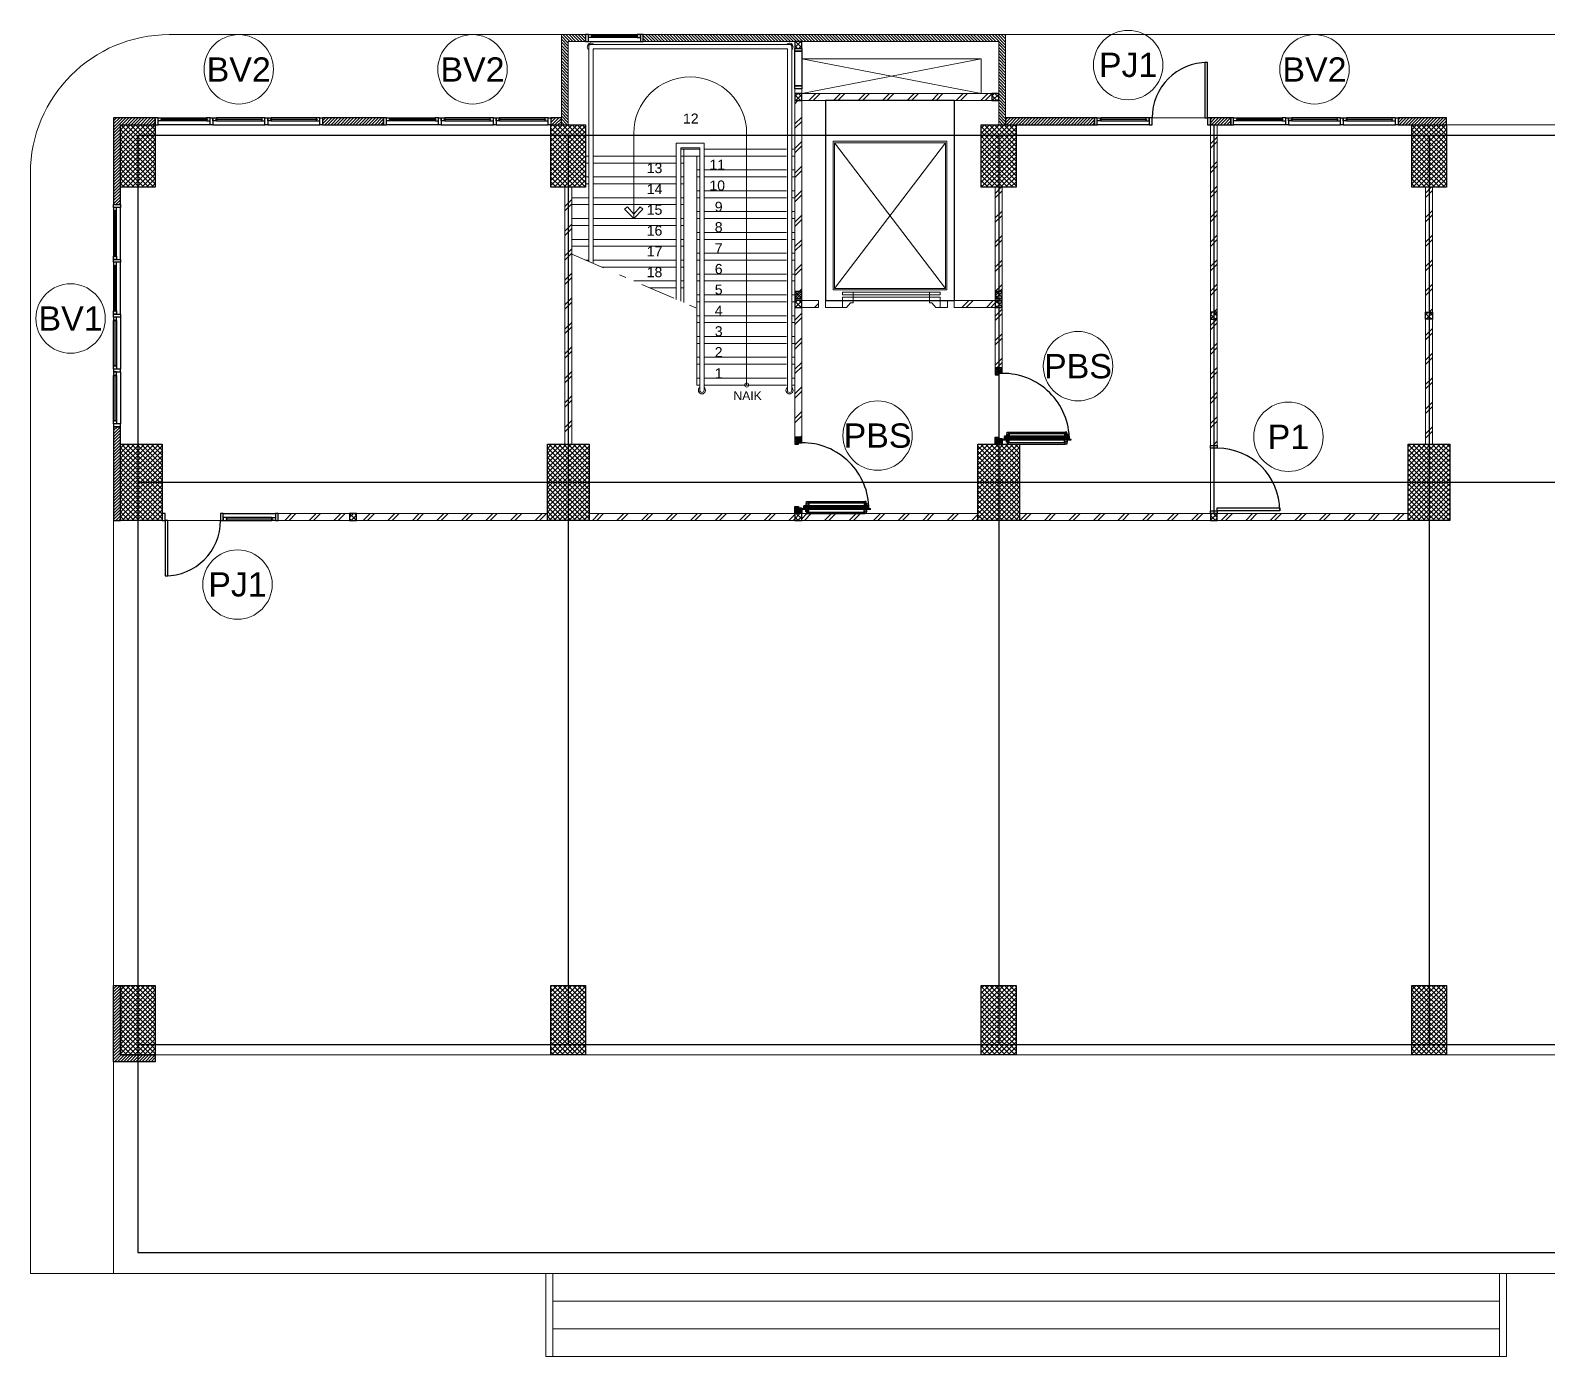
# Model space of a CAD drawing. Header units: millimetres. Extents: x -108 to 351, y -17 to 192.
# Drawn here: x -1.55 to 20.31, y 38.4 to 57.51 of the extents above; entities that cross this region are included whole.
import ezdxf
from ezdxf.enums import TextEntityAlignment as Align

# ---------------------------------------------------------------- set-up
doc = ezdxf.new("R2010")
doc.units = ezdxf.units.MM
doc.linetypes.add('DASHDOT', pattern=[1, 0.5, -0.25, 0, -0.25])
doc.layers.get('defpoints').update_dxf_attribs({"color": 1})
for name, color, linetype, lineweight in [('ars', 11, 'Continuous', 0), ('ars @ 1', 11, 'Continuous', 0), ('ARSIR', 31, 'Continuous', 5), ('KACA', 151, 'Continuous', 5), ('KOL', 1, 'Continuous', 30), ('KOLOM', 4, 'Continuous', 9), ('lan', 7, 'Continuous', 15), ('LIFT', 15, 'Continuous', 15), ('NOT', 7, 'Continuous', 20), ('Stair', 7, 'Continuous', 15), ('tem', 5, 'Continuous', 20)]:
    doc.layers.add(name, color=color, linetype=linetype, lineweight=lineweight)
doc.layers.add('as', color=1, linetype='Continuous', plot=False)
for name, color, linetype in [('HID', 1, 'Continuous'), ('Kusen', 30, 'Continuous'), ('STL', 6, 'Continuous')]:
    doc.layers.add(name, color=color, linetype=linetype)
doc.styles.add('RM25', font='arial.ttf')
doc.styles.add('S', font='simplex', dxfattribs={"width": 0.75})
doc.styles.get("Standard").update_dxf_attribs({"font": 'arial.ttf'})
pattern_1 = [(225, (1.1, 1e-06), (-0.014142, 0.014142), []), (135, (1.1, 1e-06), (0.014142, 0.014142), [])]
pattern_2 = [(315, (-2e-13, 1e-06), (0.014142, 0.014142), []), (45, (-2e-13, 1e-06), (-0.014142, 0.014142), [])]
pattern_3 = [(45, (0, -5), (-0.03535534, 0.03535534), []), (135, (0, -5), (-0.03535534, -0.03535534), [])]
pattern_4 = [(45, (1589.31912, -393.7302), (-0.176776695, 0.176776695), []), (45, (1589.38162, -393.7302), (-0.176776695, 0.176776695), [])]
pattern_5 = [(45, (1589.11095, -401.4632), (-0.176776695, 0.176776695), []), (45, (1589.17345, -401.4632), (-0.176776695, 0.176776695), [])]

# ---------------------------------------------------------------- blocks, each defined once
blk = doc.blocks.new('NAV')
blk.add_circle((0, -0.4), 0.4)
at = {"style": 'S', "width": 0.75, "flags": 4}
blk.add_attdef('AV', text='', height=0.3, dxfattribs=at).set_placement((0, -0.4), align=Align.MIDDLE)
blk = doc.blocks.new('K 10.10')
at = {"layer": 'ars'}
h = blk.add_hatch(dxfattribs=at)
h.set_pattern_fill('_USER', color=256, scale=0.05, angle=45, double=1, pattern_type=0)
h.set_pattern_definition([(45, (0, 0), (-0.035355339, 0.035355339), []), (135, (0, 0), (-0.035355339, -0.035355339), [])])
h.paths.add_polyline_path([(1560.538, 1380.407), (1560.638, 1380.407), (1560.638, 1380.507), (1560.538, 1380.507)])
at = {"layer": 'KOL'}
blk.add_lwpolyline([(1560.538, 1380.407), (1560.638, 1380.407), (1560.638, 1380.507), (1560.538, 1380.507)], close=True, dxfattribs=at)
blk = doc.blocks.new('P.80')
at = {"layer": 'Kusen'}
for points in [[(-69.809, -74.837), (-69.769, -74.837), (-69.769, -74.037), (-69.809, -74.037)], [(-70.609, -74.937), (-70.569, -74.937), (-70.569, -74.837), (-70.609, -74.837)], [(-69.769, -74.937), (-69.729, -74.937), (-69.729, -74.837), (-69.769, -74.837)]]:
    blk.add_lwpolyline(points, close=True, dxfattribs=at)
blk.add_arc((-69.769, -74.837), 0.8, 90, 180, dxfattribs=at)
blk = doc.blocks.new('D-P90')
at = {"layer": 'ars'}
h = blk.add_hatch(dxfattribs=at)
h.set_pattern_fill('ANSI37', color=256, scale=0.005, angle=-90, style=0)
h.set_pattern_definition([(45, (-1350.94906, -1248.591899), (0.01122532015, -0.01122532015), []), (315, (-1350.94906, -1248.591899), (-0.01122532015, -0.01122532015), [])])
h.paths.add_polyline_path([(0.009, -0.183, -0.414214), (0.01, -0.184), (0.01, -1.116, -0.414214), (0.009, -1.117), (-0.034, -1.117, 0.414214), (-0.037, -1.12), (-0.037, -1.142, -1), (-0.038, -1.142), (-0.038, -0.158, -1), (-0.037, -0.158), (-0.037, -0.181, 0.414214), (-0.034, -0.183)])
at = {"layer": 'as'}
for p, q in [((-0.04, -0.158), (-0.046, -0.158)), ((-0.042, -0.161), (-0.042, -0.155))]:
    blk.add_line(p, q, dxfattribs=at)
at = {"layer": 'HID'}
for p, q in [((-0.044, -0.125), (-0.092, -0.077)), ((-0.042, -0.123), (-0.091, -0.075)), ((-0.066, -0.147), (-0.023, -0.104)), ((-0.063, -0.147), (-0.023, -0.107)), ((0.966, -0.147), (0.923, -0.104)), ((0.963, -0.147), (0.923, -0.107)), ((0.942, -0.123), (0.991, -0.075)), ((0.944, -0.125), (0.992, -0.077))]:
    blk.add_line(p, q, dxfattribs=at)
for points in [[(-0.044, -0.125), (-0.044, -0.125), (-0.042, -0.123), (-0.042, -0.123)], [(0.944, -0.125), (0.944, -0.125), (0.942, -0.123), (0.942, -0.123)]]:
    blk.add_lwpolyline(points, dxfattribs=at)
at = {"layer": 'KOL'}
blk.add_line((0.97, -0.13), (0.97, -0.15), dxfattribs=at)
at = {"layer": 'Kusen', "ltscale": 2}
for p, q in [((-0.074, -0.211), (-0.04, -0.211)), ((-0.074, -0.221), (-0.074, -0.211)), ((-0.061, -0.251), (-0.061, -0.211)), ((-0.04, -0.251), (-0.04, -0.211)), ((0.046, -0.211), (0.012, -0.211)), ((0.012, -0.251), (0.012, -0.211)), ((0.033, -0.251), (0.033, -0.211)), ((0.046, -0.221), (0.046, -0.211)), ((-0.099, -0.221), (-0.099, -1.06)), ((-0.079, -0.241), (-0.079, -1.06)), ((-0.074, -0.251), (-0.074, -0.241)), ((-0.074, -0.251), (-0.04, -0.251)), ((0.046, -0.251), (0.012, -0.251)), ((0.046, -0.251), (0.046, -0.241)), ((0.053, -0.241), (0.053, -1.06)), ((0.073, -0.221), (0.073, -1.06)), ((-0.074, -1.05), (-0.04, -1.05)), ((-0.074, -1.05), (-0.074, -1.06)), ((-0.074, -1.08), (-0.074, -1.09)), ((-0.074, -1.09), (-0.04, -1.09)), ((-0.061, -1.05), (-0.061, -1.09)), ((-0.04, -1.05), (-0.04, -1.09)), ((0.046, -1.05), (0.012, -1.05)), ((0.012, -1.05), (0.012, -1.09)), ((0.046, -1.09), (0.012, -1.09)), ((0.033, -1.05), (0.033, -1.09)), ((0.046, -1.05), (0.046, -1.06)), ((0.046, -1.08), (0.046, -1.09))]:
    blk.add_line(p, q, dxfattribs=at)
at = {"layer": 'Kusen'}
for p, q in [((-0.042, -0.155), (-0.038, -0.156)), ((-0.042, -0.157), (-0.038, -0.158))]:
    blk.add_line(p, q, dxfattribs=at)
at = {"layer": 'Kusen', "ltscale": 2}
for points in [[(-0.099, -0.241), (-0.061, -0.241), (-0.061, -0.221), (-0.099, -0.221), (-0.099, -0.241)], [(0.073, -0.241), (0.033, -0.241), (0.033, -0.221), (0.073, -0.221), (0.073, -0.241)], [(-0.101, -1.06), (-0.061, -1.06), (-0.061, -1.08), (-0.101, -1.08), (-0.101, -1.06)], [(0.073, -1.06), (0.033, -1.06), (0.033, -1.08), (0.073, -1.08), (0.073, -1.06)]]:
    blk.add_lwpolyline(points, dxfattribs=at)
at = {"layer": 'Kusen'}
blk.add_circle((-0.042, -0.158), 0.001, dxfattribs=at)
for radius, start, end in [(0.0025, 75.7804, 11.3851), (0.961, 270, 0.4597)]:
    blk.add_arc((-0.042, -0.158), radius, start, end, dxfattribs=at)
at = {"layer": 'STL'}
for p, q in [((-0.038, -0.158), (-0.038, -1.142)), ((-0.037, -0.181), (-0.037, -0.158)), ((-0.034, -0.183), (0.009, -0.183)), ((0.01, -0.184), (0.01, -1.116)), ((-0.037, -1.12), (-0.037, -1.142)), ((-0.034, -1.117), (0.009, -1.117))]:
    blk.add_line(p, q, dxfattribs=at)
for points in [[(0, -0.1), (0, -0.103), (-0.019, -0.103, 0.414214), (-0.02, -0.105), (-0.02, -0.148, -0.414214), (-0.022, -0.15), (-0.068, -0.15, -0.414214), (-0.07, -0.148), (-0.07, -0.13), (-0.067, -0.13), (-0.067, -0.146, 0.414214), (-0.065, -0.147), (-0.024, -0.147, 0.414214), (-0.023, -0.146), (-0.023, -0.102, -0.414214), (-0.021, -0.1)], [(0.9, -0.1), (0.9, -0.103), (0.919, -0.103, -0.414214), (0.92, -0.105), (0.92, -0.148, 0.414214), (0.922, -0.15), (0.968, -0.15, 0.414214), (0.97, -0.148), (0.97, -0.13), (0.967, -0.13), (0.967, -0.146, -0.414214), (0.966, -0.147), (0.925, -0.147, -0.414214), (0.923, -0.146), (0.923, -0.102, 0.414214), (0.921, -0.1)]]:
    blk.add_lwpolyline(points, format="xyb", close=True, dxfattribs=at)
blk.add_lwpolyline([(0.009, -0.182), (-0.034, -0.182, -0.414214), (-0.035, -0.181), (-0.035, -0.158, 1), (-0.04, -0.158), (-0.04, -1.142, 1), (-0.035, -1.142), (-0.035, -1.12, -0.414214), (-0.034, -1.119), (0.009, -1.119, 0.414214), (0.012, -1.116), (0.012, -0.184)], format="xyb", dxfattribs=at)
for centre, radius, start, end in [((-0.038, -0.158), 0.00075, 0, 180), ((-0.034, -0.181), 0.0025, 180, 270), ((0.009, -0.184), 0.0025, 360, 90), ((0.009, -0.184), 0.001, 360, 90), ((-0.038, -1.142), 0.00075, 180, 0), ((-0.034, -1.12), 0.0025, 90, 180), ((0.009, -1.116), 0.001, 270, 0)]:
    blk.add_arc(centre, radius, start, end, dxfattribs=at)
blk = doc.blocks.new('PINTU DARURAT')
at = {"layer": 'ARSIR'}
h = blk.add_hatch(dxfattribs=at)
h.set_pattern_fill('_USER', color=256, scale=0.02, angle=315, style=0, double=1, pattern_type=0)
h.set_pattern_definition(pattern_2)
edge = h.paths.add_edge_path()
edge.add_line((0, 0), (0.1, 0))
edge.add_line((0.1, 0), (0.1, 0.05))
edge.add_line((0.1, 0.05), (0.077, 0.05))
edge.add_line((0.077, 0.05), (0.077, 0.096))
edge.add_arc((0.076, 0.096), 0.0015, 360, 450)
edge.add_line((0.075, 0.097), (0.035, 0.097))
edge.add_arc((0.035, 0.096), 0.0015, 90, 180)
edge.add_line((0.033, 0.096), (0.033, 0.08))
edge.add_line((0.033, 0.08), (0.03, 0.08))
edge.add_line((0.03, 0.08), (0.03, 0.1))
edge.add_line((0.03, 0.1), (0, 0.1))
edge.add_line((0, 0.1), (0, 0))
h = blk.add_hatch(dxfattribs=at)
h.set_pattern_fill('_USER', color=256, scale=0.02, angle=315, style=0, double=1, pattern_type=0)
h.set_pattern_definition(pattern_2)
edge = h.paths.add_edge_path()
edge.add_line((0, 0), (0.1, 0))
edge.add_line((0.1, 0), (0.1, 0.05))
edge.add_line((0.1, 0.05), (0.077, 0.05))
edge.add_line((0.077, 0.05), (0.077, 0.096))
edge.add_arc((0.076, 0.096), 0.0015, 360, 450)
edge.add_line((0.075, 0.097), (0.035, 0.097))
edge.add_arc((0.035, 0.096), 0.0015, 90, 180)
edge.add_line((0.033, 0.096), (0.033, 0.08))
edge.add_line((0.033, 0.08), (0.03, 0.08))
edge.add_line((0.03, 0.08), (0.03, 0.1))
edge.add_line((0.03, 0.1), (0, 0.1))
edge.add_line((0, 0.1), (0, 0))
h = blk.add_hatch(dxfattribs=at)
h.set_pattern_fill('_USER', color=256, scale=0.02, angle=315, style=0, double=1, pattern_type=0)
h.set_pattern_definition(pattern_1)
edge = h.paths.add_edge_path()
edge.add_line((1.1, 0), (1, 0))
edge.add_line((1, 0), (1, 0.05))
edge.add_line((1, 0.05), (1.023, 0.05))
edge.add_line((1.023, 0.05), (1.023, 0.096))
edge.add_arc((1.024, 0.096), 0.0015, -630, -540, ccw=False)
edge.add_line((1.024, 0.097), (1.065, 0.097))
edge.add_arc((1.065, 0.096), 0.0015, -360, -270, ccw=False)
edge.add_line((1.067, 0.096), (1.067, 0.08))
edge.add_line((1.067, 0.08), (1.07, 0.08))
edge.add_line((1.07, 0.08), (1.07, 0.1))
edge.add_line((1.07, 0.1), (1.1, 0.1))
edge.add_line((1.1, 0.1), (1.1, 0))
h = blk.add_hatch(dxfattribs=at)
h.set_pattern_fill('_USER', color=256, scale=0.02, angle=315, style=0, double=1, pattern_type=0)
h.set_pattern_definition(pattern_1)
edge = h.paths.add_edge_path()
edge.add_line((1.1, 0), (1, 0))
edge.add_line((1, 0), (1, 0.05))
edge.add_line((1, 0.05), (1.023, 0.05))
edge.add_line((1.023, 0.05), (1.023, 0.096))
edge.add_arc((1.024, 0.096), 0.0015, -630, -540, ccw=False)
edge.add_line((1.024, 0.097), (1.065, 0.097))
edge.add_arc((1.065, 0.096), 0.0015, -360, -270, ccw=False)
edge.add_line((1.067, 0.096), (1.067, 0.08))
edge.add_line((1.067, 0.08), (1.07, 0.08))
edge.add_line((1.07, 0.08), (1.07, 0.1))
edge.add_line((1.07, 0.1), (1.1, 0.1))
edge.add_line((1.1, 0.1), (1.1, 0))
at = {"layer": 'KOL'}
blk.add_line((1.1, 0.1), (1.1, 0), dxfattribs=at)
blk.add_line((1.1, 0.1), (1.1, 0), dxfattribs=at)
blk.add_line((1.1, 0.1), (1.1, 0), dxfattribs=at)
blk.add_line((1.1, 0.1), (1.1, 0), dxfattribs=at)
for points in [[(0, 0), (0.1, 0), (0.1, 0.05), (0.077, 0.05), (0.077, 0.096, 0.414214), (0.075, 0.097), (0.035, 0.097, 0.414214), (0.033, 0.096), (0.033, 0.08), (0.03, 0.08), (0.03, 0.1), (0, 0.1)], [(0, 0), (0.1, 0), (0.1, 0.05), (0.077, 0.05), (0.077, 0.096, 0.414214), (0.075, 0.097), (0.035, 0.097, 0.414214), (0.033, 0.096), (0.033, 0.08), (0.03, 0.08), (0.03, 0.1), (0, 0.1)], [(1.1, 0), (1, 0), (1, 0.05), (1.023, 0.05), (1.023, 0.096, -0.414214), (1.024, 0.097), (1.065, 0.097, -0.414214), (1.067, 0.096), (1.067, 0.08), (1.07, 0.08), (1.07, 0.1), (1.1, 0.1)], [(1.1, 0), (1, 0), (1, 0.05), (1.023, 0.05), (1.023, 0.096, -0.414214), (1.024, 0.097), (1.065, 0.097, -0.414214), (1.067, 0.096), (1.067, 0.08), (1.07, 0.08), (1.07, 0.1), (1.1, 0.1)]]:
    blk.add_lwpolyline(points, format="xyb", close=True, dxfattribs=at)
at = {"layer": 'Kusen', "xscale": -1, "rotation": 180}
blk.add_blockref('D-P90', (0.1, -0.05), dxfattribs=at)
blk = doc.blocks.new('k1')
at = {"layer": 'ars'}
h = blk.add_hatch(dxfattribs=at)
h.set_pattern_fill('_USER', color=256, scale=0.05, angle=45, double=1, pattern_type=0)
h.set_pattern_definition(pattern_3)
h.paths.add_polyline_path([(-0.3, -0.55), (0.3, -0.55), (0.3, 0.55), (-0.3, 0.55)])
at = {"layer": 'KOL'}
blk.add_lwpolyline([(-0.3, -0.55), (0.3, -0.55), (0.3, 0.55), (-0.3, 0.55)], close=True, dxfattribs=at)
blk = doc.blocks.new('k3')
at = {"layer": 'ars'}
h = blk.add_hatch(dxfattribs=at)
h.set_pattern_fill('_USER', color=256, scale=0.05, angle=45, double=1, pattern_type=0)
h.set_pattern_definition([(45, (0, -5.05), (-0.03535534, 0.03535534), []), (135, (0, -5.05), (-0.03535534, -0.03535534), [])])
h.paths.add_polyline_path([(-0.25, -0.45), (0.25, -0.45), (0.25, 0.45), (-0.25, 0.45)])
at = {"layer": 'KOL'}
blk.add_lwpolyline([(-0.25, -0.45), (0.25, -0.45), (0.25, 0.45), (-0.25, 0.45)], close=True, dxfattribs=at)
blk = doc.blocks.new('k2')
at = {"layer": 'ars'}
h = blk.add_hatch(dxfattribs=at)
h.set_pattern_fill('_USER', color=256, scale=0.05, angle=45, double=1, pattern_type=0)
h.set_pattern_definition(pattern_3)
h.paths.add_polyline_path([(-0.25, -0.5), (0.25, -0.5), (0.25, 0.5), (-0.25, 0.5)])
at = {"layer": 'KOL'}
blk.add_lwpolyline([(-0.25, -0.5), (0.25, -0.5), (0.25, 0.5), (-0.25, 0.5)], close=True, dxfattribs=at)
blk = doc.blocks.new('T. J2')
at = {"layer": 'KACA', "color": 141}
blk.add_lwpolyline([(-0.379, 0.077), (0.291, 0.077), (0.291, 0.082), (-0.379, 0.082)], close=True, dxfattribs=at)
at = {"layer": 'Kusen'}
for p, q in [((-0.419, 0), (0.331, 0)), ((-0.369, 0.1), (0.281, 0.1)), ((0.281, 0.06), (-0.369, 0.06))]:
    blk.add_line(p, q, dxfattribs=at)
for points in [[(-0.459, 0), (-0.419, 0), (-0.419, 0.1), (-0.459, 0.1)], [(0.331, 0), (0.371, 0), (0.371, 0.1), (0.331, 0.1)]]:
    blk.add_lwpolyline(points, close=True, dxfattribs=at)
for points in [[(-0.369, 0.077), (-0.369, 0.06), (-0.419, 0.06), (-0.419, 0.1), (-0.369, 0.1), (-0.369, 0.082), (-0.379, 0.082), (-0.379, 0.077), (-0.369, 0.077)], [(0.281, 0.077), (0.281, 0.06), (0.331, 0.06), (0.331, 0.1), (0.281, 0.1), (0.281, 0.082), (0.291, 0.082), (0.291, 0.077), (0.281, 0.077)]]:
    blk.add_lwpolyline(points, dxfattribs=at)
blk = doc.blocks.new('P.SHAFT')
for points in [[(-0.05, 0.54), (-0.05, 0.58), (0.05, 0.58), (0.05, 0.54)], [(-0.05, 0.04), (-0.05, 0.54), (0.05, 0.54), (0.05, 0.04)], [(-0.05, 0), (-0.05, 0.04), (0.05, 0.04), (0.05, 0)]]:
    blk.add_lwpolyline(points, close=True)
blk = doc.blocks.new('LIFT BARANG MITSHUBISI')
at = {"layer": 'ARSIR'}
for p, q in [((-0.845, 1.05), (0.755, -1.05)), ((0.755, 1.05), (-0.845, -1.05))]:
    blk.add_line(p, q, dxfattribs=at)
at = {"layer": 'defpoints', "color": 3}
blk.add_lwpolyline([(0.883, -1.223), (0.883, 1.657), (-0.972, 1.657), (-0.972, -1.223)], close=True, dxfattribs=at)
at = {"layer": 'LIFT'}
for points in [[(-0.865, -1.07), (0.775, -1.07), (0.775, 1.07), (-0.865, 1.07)], [(-0.845, -1.05), (0.755, -1.05), (0.755, 1.05), (-0.845, 1.05)], [(-0.73, -1.141), (0.676, -1.141), (0.676, -1.105), (-0.73, -1.105)], [(-0.73, -1.141), (-0.577, -1.141), (-0.577, -1.105), (-0.73, -1.105)], [(-0.577, -1.223), (-0.73, -1.223), (-0.73, -1.176), (-0.577, -1.176)], [(-0.73, -1.223), (0.676, -1.223), (0.676, -1.176), (-0.73, -1.176)], [(-0.577, -1.176), (0.523, -1.176), (0.523, -1.141), (-0.577, -1.141)], [(0.523, -1.141), (0.676, -1.141), (0.676, -1.105), (0.523, -1.105)], [(0.523, -1.223), (0.676, -1.223), (0.676, -1.176), (0.523, -1.176)]]:
    blk.add_lwpolyline(points, close=True, dxfattribs=at)
for points in [[(-0.73, -1.223), (-0.73, -1.323), (-0.669, -1.323), (-0.612, -1.258), (-0.577, -1.258), (-0.577, -1.223), (-0.73, -1.223)], [(0.676, -1.223), (0.676, -1.323), (0.616, -1.323), (0.559, -1.258), (0.523, -1.258), (0.523, -1.223), (0.676, -1.223)]]:
    blk.add_lwpolyline(points, dxfattribs=at)
at = {"layer": 'tem'}
for points in [[(-0.972, -1.223), (-0.972, -1.323), (-0.73, -1.323), (-0.73, -1.223)], [(0.676, -1.223), (0.676, -1.323), (0.783, -1.323), (0.783, -1.223)]]:
    blk.add_lwpolyline(points, close=True, dxfattribs=at)
blk = doc.blocks.new('BV 241')
at = {"layer": 'Kusen'}
for p, q in [((-0.415, 0), (-1.165, 0)), ((-1.115, 0.1), (-0.465, 0.1)), ((-0.465, 0.06), (-1.115, 0.06)), ((-0.375, 0), (0.375, 0)), ((0.325, 0.1), (-0.325, 0.1)), ((-0.325, 0.06), (0.325, 0.06)), ((1.115, 0.1), (0.465, 0.1)), ((0.465, 0.06), (1.115, 0.06)), ((0.415, 0), (1.165, 0))]:
    blk.add_line(p, q, dxfattribs=at)
for points in [[(-1.205, 0), (-1.165, 0), (-1.165, 0.1), (-1.205, 0.1)], [(-0.375, 0), (-0.415, 0), (-0.415, 0.1), (-0.375, 0.1)], [(0.415, 0), (0.375, 0), (0.375, 0.1), (0.415, 0.1)], [(1.205, 0), (1.165, 0), (1.165, 0.1), (1.205, 0.1)]]:
    blk.add_lwpolyline(points, close=True, dxfattribs=at)
for points in [[(-1.115, 0.0775), (-1.115, 0.06), (-1.165, 0.06), (-1.165, 0.1), (-1.115, 0.1), (-1.115, 0.0825), (-1.125, 0.0825), (-1.125, 0.0775), (-1.115, 0.0775)], [(-0.465, 0.0775), (-0.465, 0.06), (-0.415, 0.06), (-0.415, 0.1), (-0.465, 0.1), (-0.465, 0.0825), (-0.455, 0.0825), (-0.455, 0.0775), (-0.465, 0.0775)], [(-0.325, 0.0775), (-0.325, 0.06), (-0.375, 0.06), (-0.375, 0.1), (-0.325, 0.1), (-0.325, 0.0825), (-0.335, 0.0825), (-0.335, 0.0775), (-0.325, 0.0775)], [(0.325, 0.0775), (0.325, 0.06), (0.375, 0.06), (0.375, 0.1), (0.325, 0.1), (0.325, 0.0825), (0.335, 0.0825), (0.335, 0.0775), (0.325, 0.0775)], [(0.465, 0.0775), (0.465, 0.06), (0.415, 0.06), (0.415, 0.1), (0.465, 0.1), (0.465, 0.0825), (0.455, 0.0825), (0.455, 0.0775), (0.465, 0.0775)], [(1.115, 0.0775), (1.115, 0.06), (1.165, 0.06), (1.165, 0.1), (1.115, 0.1), (1.115, 0.0825), (1.125, 0.0825), (1.125, 0.0775), (1.115, 0.0775)]]:
    blk.add_lwpolyline(points, dxfattribs=at)
at = {"layer": 'Kusen', "color": 141}
for points in [[(-1.125, 0.0775), (-0.455, 0.0775), (-0.455, 0.0825), (-1.125, 0.0825)], [(0.335, 0.0775), (-0.335, 0.0775), (-0.335, 0.0825), (0.335, 0.0825)], [(1.125, 0.0775), (0.455, 0.0775), (0.455, 0.0825), (1.125, 0.0825)]]:
    blk.add_lwpolyline(points, close=True, dxfattribs=at)
blk = doc.blocks.new('BV 320')
at = {"layer": 'KACA'}
for points in [[(0.0275, 3.12), (0.0275, 2.45), (0.0325, 2.45), (0.0325, 3.12)], [(0.0275, 2.33), (0.0275, 1.66), (0.0325, 1.66), (0.0325, 2.33)], [(0.0275, 0.87), (0.0275, 1.54), (0.0325, 1.54), (0.0325, 0.87)], [(0.0275, 0.08), (0.0275, 0.75), (0.0325, 0.75), (0.0325, 0.08)]]:
    blk.add_lwpolyline(points, close=True, dxfattribs=at)
at = {"layer": 'Kusen'}
for p, q in [((-0.05, 2.41), (-0.05, 3.16)), ((0.01, 2.46), (0.01, 3.11)), ((0.05, 3.11), (0.05, 2.46)), ((-0.05, 1.62), (-0.05, 2.37)), ((0.01, 1.67), (0.01, 2.32)), ((0.05, 2.32), (0.05, 1.67)), ((-0.05, 1.58), (-0.05, 0.83)), ((0.01, 1.53), (0.01, 0.88)), ((0.05, 0.88), (0.05, 1.53)), ((-0.05, 0.79), (-0.05, 0.04)), ((0.01, 0.74), (0.01, 0.09)), ((0.05, 0.09), (0.05, 0.74))]:
    blk.add_line(p, q, dxfattribs=at)
for points in [[(-0.05, 3.2), (-0.05, 3.16), (0.05, 3.16), (0.05, 3.2)], [(-0.05, 2.41), (-0.05, 2.37), (0.05, 2.37), (0.05, 2.41)], [(-0.05, 1.58), (-0.05, 1.62), (0.05, 1.62), (0.05, 1.58)], [(-0.05, 0.79), (-0.05, 0.83), (0.05, 0.83), (0.05, 0.79)], [(-0.05, 0), (-0.05, 0.04), (0.05, 0.04), (0.05, 0)]]:
    blk.add_lwpolyline(points, close=True, dxfattribs=at)
for points in [[(0.0275, 3.11), (0.01, 3.11), (0.01, 3.16), (0.05, 3.16), (0.05, 3.11), (0.0325, 3.11), (0.0325, 3.12), (0.0275, 3.12), (0.0275, 3.11)], [(0.0275, 2.46), (0.01, 2.46), (0.01, 2.41), (0.05, 2.41), (0.05, 2.46), (0.0325, 2.46), (0.0325, 2.45), (0.0275, 2.45), (0.0275, 2.46)], [(0.0275, 2.32), (0.01, 2.32), (0.01, 2.37), (0.05, 2.37), (0.05, 2.32), (0.0325, 2.32), (0.0325, 2.33), (0.0275, 2.33), (0.0275, 2.32)], [(0.0275, 1.67), (0.01, 1.67), (0.01, 1.62), (0.05, 1.62), (0.05, 1.67), (0.0325, 1.67), (0.0325, 1.66), (0.0275, 1.66), (0.0275, 1.67)], [(0.0275, 1.53), (0.01, 1.53), (0.01, 1.58), (0.05, 1.58), (0.05, 1.53), (0.0325, 1.53), (0.0325, 1.54), (0.0275, 1.54), (0.0275, 1.53)], [(0.0275, 0.88), (0.01, 0.88), (0.01, 0.83), (0.05, 0.83), (0.05, 0.88), (0.0325, 0.88), (0.0325, 0.87), (0.0275, 0.87), (0.0275, 0.88)], [(0.0275, 0.74), (0.01, 0.74), (0.01, 0.79), (0.05, 0.79), (0.05, 0.74), (0.0325, 0.74), (0.0325, 0.75), (0.0275, 0.75), (0.0275, 0.74)], [(0.0275, 0.09), (0.01, 0.09), (0.01, 0.04), (0.05, 0.04), (0.05, 0.09), (0.0325, 0.09), (0.0325, 0.08), (0.0275, 0.08), (0.0275, 0.09)]]:
    blk.add_lwpolyline(points, dxfattribs=at)
blk = doc.blocks.new('lt dasar')
at = {"layer": 'ars'}
h = blk.add_hatch(dxfattribs=at)
h.set_pattern_fill('ANSI31', color=256, scale=0.25, style=0)
h.set_pattern_definition([(135, (6.45, 56.15), (0.0220971, 0.0220971), [])])
edge = h.paths.add_edge_path()
edge.add_line((6.1, 56.15), (6.1, 57.45))
edge.add_line((6.1, 57.45), (6.45, 57.45))
edge.add_line((6.45, 57.45), (6.45, 57.35))
edge.add_line((6.45, 57.35), (6.2, 57.35))
edge.add_line((6.2, 57.35), (6.2, 56.15))
edge.add_line((6.2, 56.15), (6.1, 56.15))
h = blk.add_hatch(dxfattribs=at)
h.set_pattern_fill('ANSI31', color=256, scale=0.25, style=0)
h.set_pattern_definition([(135, (12.499998, 56.15), (0.02209709, 0.02209709), [])])
h.paths.add_polyline_path([(7.28, 57.45), (7.28, 57.35), (12.4, 57.35), (12.4, 56.15), (12.5, 56.15), (12.5, 57.45)])
h = blk.add_hatch(dxfattribs=at)
h.set_pattern_fill('ANSI31', color=256, scale=0.25, angle=180, style=0)
h.set_pattern_definition([(225, (-0.35, 48.65), (0.02209709, -0.02209709), [])])
h.paths.add_polyline_path([(-0.25, 43.75), (-0.35, 43.75), (-0.35, 42.65), (0.25, 42.65), (0.25, 42.75), (-0.25, 42.75)])
h.paths.add_polyline_path([(-0.25, 51.8), (-0.35, 51.8), (-0.35, 50.45), (-0.25, 50.45)])
h.paths.add_polyline_path([(-0.35, 55), (-0.25, 55), (-0.25, 56.15), (0.25, 56.15), (0.25, 56.25), (-0.35, 56.25)])
h = blk.add_hatch(dxfattribs=at)
h.set_pattern_fill('ANSI31', color=256, scale=0.01, style=0)
h.set_pattern_definition([(45, (-12.26, 56.15), (-0.02245064, 0.02245064), [])])
h.paths.add_polyline_path([(2.66, 56.15), (3.54, 56.15), (3.54, 56.25), (2.66, 56.25)])
h = blk.add_hatch(dxfattribs=at)
h.set_pattern_fill('ANSI31', color=256, scale=0.01, style=0)
h.set_pattern_definition([(45, (-9.35, 56.15), (-0.02245064, 0.02245064), [])])
h.paths.add_polyline_path([(5.95, 56.15), (6.1, 56.15), (6.1, 56.25), (5.95, 56.25)])
h = blk.add_hatch(dxfattribs=at)
h.set_pattern_fill('ANSI31', color=256, scale=0.25, angle=180, style=0)
h.set_pattern_definition([(225, (-475.218732, 383.224584), (0.0220970869, -0.0220970869), [])])
h.paths.add_polyline_path([(13.78, 56.15), (13.78, 56.25), (12.5, 56.25), (12.5, 56.15)])
h = blk.add_hatch(dxfattribs=at)
h.set_pattern_fill('ANSI31', color=256, scale=0.25, angle=180, style=0)
h.set_pattern_definition([(225, (-472.26873, 383.224584), (0.0220970869, -0.0220970869), [])])
h.paths.add_polyline_path([(15.745, 56.15), (15.745, 56.25), (15.45, 56.25), (15.45, 56.15)])
h = blk.add_hatch(dxfattribs=at)
h.set_pattern_fill('ANSI31', color=256, scale=0.25, angle=180, style=0)
h.set_pattern_definition([(225, (-469.16373, 383.224584), (0.0220970869, -0.0220970869), [])])
h.paths.add_polyline_path([(18.85, 56.15), (18.85, 56.25), (18.155, 56.25), (18.155, 56.15)])
h = blk.add_hatch(dxfattribs=at)
h.set_pattern_fill('TEMBOK', color=256, scale=0.25)
h.set_pattern_definition([(45, (15.5, 0.77), (-0.1767767, 0.1767767), []), (45, (15.5625, 0.77), (-0.1767767, 0.1767767), [])])
h.paths.add_polyline_path([(15.55, 53.45), (15.45, 53.45), (15.45, 56.15), (15.55, 56.15)])
h = blk.add_hatch(dxfattribs=at)
h.set_pattern_fill('TEMBOK', color=256, scale=0.25)
h.set_pattern_definition([(45, (18.6, 0.77), (-0.1767767, 0.1767767), []), (45, (18.6625, 0.77), (-0.1767767, 0.1767767), [])])
h.paths.add_polyline_path([(18.55, 53.45), (18.65, 53.45), (18.65, 55.25), (18.55, 55.25)])
h = blk.add_hatch(dxfattribs=at)
h.set_pattern_fill('TEMBOK', color=256, scale=0.25)
h.set_pattern_definition([(45, (15.5, 1.69), (-0.1767767, 0.1767767), []), (45, (15.5625, 1.69), (-0.1767767, 0.1767767), [])])
h.paths.add_polyline_path([(15.55, 51.53), (15.45, 51.53), (15.45, 53.35), (15.55, 53.35)])
h = blk.add_hatch(dxfattribs=at)
h.set_pattern_fill('TEMBOK', color=256, scale=0.25)
h.set_pattern_definition([(45, (18.6, -0.93), (-0.1767767, 0.1767767), []), (45, (18.6625, -0.93), (-0.1767767, 0.1767767), [])])
h.paths.add_polyline_path([(18.55, 51.55), (18.65, 51.55), (18.65, 53.35), (18.55, 53.35)])
h = blk.add_hatch(dxfattribs=at)
h.set_pattern_fill('TEMBOK', color=256, scale=0.25)
h.set_pattern_definition([(45, (-6.2, 0.77), (-0.1767767, 0.1767767), []), (45, (-6.1375, 0.77), (-0.1767767, 0.1767767), [])])
h.paths.add_polyline_path([(2.02, 50.45), (3.05, 50.45), (3.05, 50.55), (2.02, 50.55)])
h = blk.add_hatch(dxfattribs=at)
h.set_pattern_fill('TEMBOK', color=256, scale=0.25)
h.set_pattern_definition([(45, (-3.3, 0.77), (-0.1767767, 0.1767767), []), (45, (-3.2375, 0.77), (-0.1767767, 0.1767767), [])])
h.paths.add_polyline_path([(3.15, 50.45), (5.9, 50.45), (5.9, 50.55), (3.15, 50.55)])
h = blk.add_hatch(dxfattribs=at)
h.set_pattern_fill('TEMBOK', color=256, scale=0.25)
h.set_pattern_definition([(45, (0, 0.77), (-0.1767767, 0.1767767), []), (45, (0.0625, 0.77), (-0.1767767, 0.1767767), [])])
h.paths.add_polyline_path([(9.462, 50.45), (9.462, 50.55), (6.5, 50.55), (6.5, 50.45)])
h = blk.add_hatch(dxfattribs=at)
h.set_pattern_fill('TEMBOK', color=256, scale=0.25)
h.set_pattern_definition([(45, (2.63783, 0.77), (-0.1767767, 0.1767767), []), (45, (2.70033, 0.77), (-0.1767767, 0.1767767), [])])
h.paths.add_polyline_path([(12.1, 50.45), (12.1, 50.55), (9.562, 50.55), (9.562, 50.45)])
h = blk.add_hatch(dxfattribs=at)
h.set_pattern_fill('TEMBOK', color=256, scale=0.25)
h.set_pattern_definition([(45, (15.7, 0.76564), (-0.1767767, 0.1767767), []), (45, (15.7625, 0.76564), (-0.1767767, 0.1767767), [])])
h.paths.add_polyline_path([(15.45, 50.45), (12.7, 50.45), (12.7, 50.55), (15.45, 50.55)])
h = blk.add_hatch(dxfattribs=at)
h.set_pattern_fill('TEMBOK', color=256, scale=0.25)
h.set_pattern_definition([(45, (18.6, 0.76564), (-0.1767767, 0.1767767), []), (45, (18.6625, 0.76564), (-0.1767767, 0.1767767), [])])
h.paths.add_polyline_path([(18.3, 50.45), (15.55, 50.45), (15.55, 50.55), (18.3, 50.55)])
at = {"layer": 'ars @ 1'}
h = blk.add_hatch(dxfattribs=at)
h.set_pattern_fill('TEMBOK', color=256, scale=0.25)
h.set_pattern_definition([(45, (1589.31912, -393.7302), (-0.176776695, 0.176776695), []), (45, (1589.38162, -393.7302), (-0.176776695, 0.176776695), [])])
h.paths.add_polyline_path([(9.562, 51.65), (9.462, 51.65), (9.462, 56.5), (9.562, 56.5)])
h = blk.add_hatch(dxfattribs=at)
h.set_pattern_fill('TEMBOK', color=256, scale=0.25)
h.set_pattern_definition([(45, (-122.65885, -2.64058), (-0.1767767, 0.1767767), []), (45, (-122.59635, -2.64058), (-0.1767767, 0.1767767), [])])
h.paths.add_polyline_path([(12.3, 56.6), (12.3, 56.5), (9.562, 56.5), (9.562, 56.6)])
h = blk.add_hatch(dxfattribs=at)
h.set_pattern_fill('TEMBOK', color=256, scale=0.25)
h.set_pattern_definition(pattern_4)
h.paths.add_polyline_path([(6.15, 51.55), (6.25, 51.55), (6.25, 55.25), (6.15, 55.25)])
h = blk.add_hatch(dxfattribs=at)
h.set_pattern_fill('TEMBOK', color=256, scale=0.25)
h.set_pattern_definition(pattern_4)
h.paths.add_polyline_path([(12.45, 52.65), (12.35, 52.65), (12.35, 55.25), (12.45, 55.25)])
h = blk.add_hatch(dxfattribs=at)
h.set_pattern_fill('TEMBOK', color=256, scale=0.25)
h.set_pattern_definition(pattern_5)
h.paths.add_polyline_path([(9.562, 53.52), (9.562, 53.62), (9.806, 53.62), (9.806, 53.52)])
h = blk.add_hatch(dxfattribs=at)
h.set_pattern_fill('TEMBOK', color=256, scale=0.25)
h.set_pattern_definition(pattern_5)
h.paths.add_polyline_path([(11.761, 53.52), (11.761, 53.62), (12.35, 53.62), (12.35, 53.52)])
at = {"layer": 'ars'}
for p, q in [((6.494, 57.306), (6.494, 54.181)), ((9.418, 57.306), (6.494, 57.306)), ((9.387, 57.306), (6.525, 57.306)), ((9.418, 57.306), (9.418, 52.325)), ((6.556, 57.244), (6.556, 54.154)), ((9.356, 57.244), (6.556, 57.244)), ((9.356, 57.244), (6.556, 57.244)), ((9.356, 57.244), (9.356, 52.325)), ((8.156, 55.884), (7.756, 55.884)), ((7.756, 55.884), (7.756, 53.635)), ((8.093, 55.821), (7.819, 55.821)), ((7.819, 55.821), (7.819, 53.608)), ((8.093, 55.8), (7.83, 55.8)), ((7.863, 55.7), (7.863, 55.8)), ((8.093, 55.821), (8.093, 52.325)), ((8.156, 55.884), (8.156, 52.325)), ((9.344, 55.8), (8.156, 55.8)), ((9.462, 55.8), (9.418, 55.8)), ((6.494, 55.6), (6.45, 55.6)), ((7.756, 55.6), (6.556, 55.6)), ((7.863, 55.6), (7.819, 55.6)), ((8.093, 55.5), (8.05, 55.5)), ((9.344, 55.5), (8.156, 55.5)), ((9.462, 55.5), (9.418, 55.5)), ((6.494, 55.3), (6.45, 55.3)), ((7.756, 55.3), (6.556, 55.3)), ((7.863, 55.3), (7.819, 55.3)), ((8.093, 55.2), (8.05, 55.2)), ((9.344, 55.2), (8.156, 55.2)), ((9.462, 55.2), (9.418, 55.2)), ((6.494, 55), (6.25, 55)), ((7.756, 55), (6.556, 55)), ((7.863, 55), (7.819, 55)), ((8.093, 54.9), (8.05, 54.9)), ((9.344, 54.9), (8.156, 54.9)), ((9.462, 54.9), (9.418, 54.9)), ((6.494, 54.7), (6.25, 54.7)), ((7.756, 54.7), (6.556, 54.7)), ((7.863, 54.7), (7.819, 54.7)), ((8.093, 54.6), (8.05, 54.6)), ((9.344, 54.6), (8.156, 54.6)), ((9.462, 54.6), (9.418, 54.6)), ((6.494, 54.4), (6.25, 54.4)), ((7.756, 54.4), (6.556, 54.4)), ((7.863, 54.4), (7.819, 54.4)), ((8.093, 54.3), (8.05, 54.3)), ((9.344, 54.3), (8.156, 54.3)), ((9.462, 54.3), (9.418, 54.3)), ((7.756, 54.1), (6.681, 54.1)), ((7.863, 54.1), (7.819, 54.1)), ((8.093, 54), (8.05, 54)), ((9.344, 54), (8.156, 54)), ((9.462, 54), (9.418, 54)), ((7.756, 53.8), (7.374, 53.8)), ((7.863, 53.8), (7.819, 53.8)), ((8.093, 53.7), (8.05, 53.7)), ((9.344, 53.7), (8.156, 53.7)), ((9.462, 53.7), (9.418, 53.7)), ((8.093, 53.4), (8.05, 53.4)), ((9.344, 53.4), (8.156, 53.4)), ((9.462, 53.4), (9.418, 53.4)), ((8.093, 53.1), (8.05, 53.1)), ((9.344, 53.1), (8.156, 53.1)), ((9.462, 53.1), (9.418, 53.1)), ((8.093, 52.8), (8.05, 52.8)), ((9.344, 52.8), (8.156, 52.8)), ((9.462, 52.8), (9.418, 52.8)), ((8.093, 52.5), (8.05, 52.5)), ((9.344, 52.5), (8.156, 52.5)), ((9.462, 52.5), (9.418, 52.5))]:
    blk.add_line(p, q, dxfattribs=at)
for centre, radius, start, end in [((6.525, 57.275), 0.0512, 37.5719, 232.4281), ((6.525, 57.275), 0.0512, 37.5719, 232.4281), ((6.525, 57.275), 0.0312, 90, 180), ((6.525, 57.275), 0.0312, 90, 180), ((9.387, 57.275), 0.0512, 307.5719, 142.4281), ((9.387, 57.275), 0.0512, 307.5719, 142.4281), ((9.387, 57.275), 0.0312, 0, 90), ((9.387, 57.275), 0.0312, 0, 90), ((6.525, 57.275), 0.0512, 307.5719, 322.4281), ((6.525, 57.275), 0.0512, 307.5719, 322.4281), ((9.387, 57.275), 0.0512, 217.5719, 232.4281), ((9.387, 57.275), 0.0512, 217.5719, 232.4281), ((8.125, 52.325), 0.0512, 127.5719, 52.4281), ((8.125, 52.325), 0.0312, 180, 0), ((9.387, 52.325), 0.0512, 127.5719, 52.4281), ((9.387, 52.325), 0.0312, 180, 0)]:
    blk.add_arc(centre, radius, start, end, dxfattribs=at)
at = {"layer": 'as'}
for p, q in [((0, 56), (74.4, 56)), ((0, 56), (0, 39.9)), ((6.2, 56), (6.2, 42.9)), ((12.4, 56), (12.4, 42.9)), ((15.5, 56.15), (15.5, 50.55)), ((18.6, 56), (18.6, 42.9)), ((0, 51), (74.4, 51)), ((0, 42.9), (74.4, 42.9)), ((0, 39.9), (30.65, 39.9))]:
    blk.add_line(p, q, dxfattribs=at)
at = {"layer": 'KOL'}
for points in [[(0.25, 56.15), (0.25, 56.25), (-0.35, 56.25), (-0.35, 55), (-0.25, 55), (-0.25, 56.15)], [(2.66, 56.15), (3.54, 56.15), (3.54, 56.25), (2.66, 56.25)], [(5.95, 56.15), (6.1, 56.15), (6.1, 56.25), (5.95, 56.25)], [(12.5, 56.15), (13.78, 56.15), (13.78, 56.25), (12.5, 56.25)], [(15.45, 56.15), (15.745, 56.15), (15.745, 56.25), (15.45, 56.25)], [(18.155, 56.15), (18.85, 56.15), (18.85, 56.25), (18.155, 56.25)], [(-0.25, 51.8), (-0.35, 51.8), (-0.35, 50.45), (-0.25, 50.45)], [(0.25, 42.75), (0.25, 42.65), (-0.35, 42.65), (-0.35, 43.75), (-0.25, 43.75), (-0.25, 42.75)]]:
    blk.add_lwpolyline(points, close=True, dxfattribs=at)
at = {"layer": 'Kusen'}
for p, q in [((14.52, 56.25), (13.87, 56.25)), ((13.87, 56.21), (14.52, 56.21)), ((14.57, 56.15), (13.82, 56.15)), ((1.23, 50.55), (1.98, 50.55)), ((1.93, 50.49), (1.28, 50.49)), ((1.28, 50.45), (1.93, 50.45))]:
    blk.add_line(p, q, dxfattribs=at)
for points in [[(13.82, 56.25), (13.78, 56.25), (13.78, 56.15), (13.82, 56.15)], [(15.45, 51.49), (15.45, 51.53), (15.55, 51.53), (15.55, 51.49)], [(1.98, 50.45), (2.02, 50.45), (2.02, 50.55), (1.98, 50.55)], [(15.45, 50.55), (15.45, 50.59), (15.55, 50.59), (15.55, 50.55)], [(15.55, 50.59), (15.55, 50.63), (16.45, 50.63), (16.45, 50.59)]]:
    blk.add_lwpolyline(points, close=True, dxfattribs=at)
for points in [[(13.87, 56.228), (13.87, 56.21), (13.82, 56.21), (13.82, 56.25), (13.87, 56.25), (13.87, 56.233), (13.86, 56.233), (13.86, 56.228), (13.87, 56.228)], [(14.52, 56.228), (14.52, 56.21), (14.57, 56.21), (14.57, 56.25), (14.52, 56.25), (14.52, 56.233), (14.53, 56.233), (14.53, 56.228), (14.52, 56.228)], [(1.28, 50.472), (1.28, 50.49), (1.23, 50.49), (1.23, 50.45), (1.28, 50.45), (1.28, 50.467), (1.27, 50.467), (1.27, 50.472), (1.28, 50.472)], [(1.93, 50.472), (1.93, 50.49), (1.98, 50.49), (1.98, 50.45), (1.93, 50.45), (1.93, 50.467), (1.94, 50.467), (1.94, 50.472), (1.93, 50.472)]]:
    blk.add_lwpolyline(points, dxfattribs=at)
at = {"layer": 'Kusen', "color": 141}
for points in [[(14.53, 56.228), (13.86, 56.228), (13.86, 56.233), (14.53, 56.233)], [(1.27, 50.472), (1.94, 50.472), (1.94, 50.467), (1.27, 50.467)]]:
    blk.add_lwpolyline(points, close=True, dxfattribs=at)
at = {"layer": 'Kusen'}
blk.add_arc((15.55, 50.59), 0.9, 0, 90, dxfattribs=at)
at = {"layer": 'lan'}
for p, q in [((0.45, 57.45), (73.95, 57.45)), ((14.61, 56.25), (15.37, 56.25)), ((7.143, 56.027), (7.143, 54.8)), ((8.769, 52.4), (8.769, 56.027)), ((24.55, 56.15), (18.85, 56.15)), ((6.494, 55.7), (6.45, 55.7)), ((7.756, 55.7), (6.556, 55.7)), ((8.093, 55.7), (7.819, 55.7)), ((7.863, 55.7), (7.863, 53.589)), ((8.05, 55.7), (8.05, 52.4)), ((9.344, 55.7), (8.156, 55.7)), ((9.462, 55.7), (9.418, 55.7)), ((-1.55, 39.6), (-1.55, 55.45)), ((6.494, 55.4), (6.45, 55.4)), ((7.756, 55.4), (6.556, 55.4)), ((7.863, 55.4), (7.819, 55.4)), ((8.093, 55.4), (8.05, 55.4)), ((9.344, 55.4), (8.156, 55.4)), ((9.462, 55.4), (9.418, 55.4)), ((6.494, 55.1), (6.25, 55.1)), ((7.756, 55.1), (6.556, 55.1)), ((7.863, 55.1), (7.819, 55.1)), ((8.093, 55.1), (8.05, 55.1)), ((9.344, 55.1), (8.156, 55.1)), ((9.462, 55.1), (9.418, 55.1)), ((6.494, 54.8), (6.25, 54.8)), ((7.756, 54.8), (6.556, 54.8)), ((7.863, 54.8), (7.819, 54.8)), ((8.093, 54.8), (8.05, 54.8)), ((9.344, 54.8), (8.156, 54.8)), ((9.462, 54.8), (9.418, 54.8)), ((6.494, 54.5), (6.25, 54.5)), ((7.756, 54.5), (6.556, 54.5)), ((7.863, 54.5), (7.819, 54.5)), ((8.093, 54.5), (8.05, 54.5)), ((9.344, 54.5), (8.156, 54.5)), ((9.462, 54.5), (9.418, 54.5)), ((6.494, 54.2), (6.45, 54.2)), ((7.756, 54.2), (6.556, 54.2)), ((7.863, 54.2), (7.819, 54.2)), ((8.093, 54.2), (8.05, 54.2)), ((9.344, 54.2), (8.156, 54.2)), ((9.462, 54.2), (9.418, 54.2)), ((7.756, 53.9), (7.143, 53.9)), ((7.863, 53.9), (7.819, 53.9)), ((8.093, 53.9), (8.05, 53.9)), ((9.344, 53.9), (8.156, 53.9)), ((9.462, 53.9), (9.418, 53.9)), ((8.093, 53.6), (8.05, 53.6)), ((9.344, 53.6), (8.156, 53.6)), ((9.462, 53.6), (9.418, 53.6)), ((8.093, 53.3), (8.05, 53.3)), ((9.344, 53.3), (8.156, 53.3)), ((9.462, 53.3), (9.418, 53.3)), ((8.093, 53), (8.05, 53)), ((9.344, 53), (8.156, 53)), ((9.462, 53), (9.418, 53)), ((8.093, 52.7), (8.05, 52.7)), ((9.344, 52.7), (8.156, 52.7)), ((9.462, 52.7), (9.418, 52.7)), ((8.093, 52.4), (8.05, 52.4)), ((9.344, 52.4), (8.156, 52.4)), ((9.462, 52.4), (9.418, 52.4)), ((15.45, 51.49), (15.45, 50.59)), ((-0.35, 43.75), (-0.35, 50.45)), ((0.43, 50.45), (1.19, 50.45)), ((-0.35, 42.65), (-0.35, 39.6)), ((5.95, 42.75), (0.25, 42.75)), ((12.15, 42.75), (6.45, 42.75)), ((18.35, 42.75), (12.65, 42.75)), ((24.55, 42.75), (18.85, 42.75)), ((30.5, 39.6), (-1.55, 39.6)), ((5.878, 38.4), (5.878, 39.6)), ((5.978, 38.4), (5.978, 39.6)), ((19.614, 39.59), (19.614, 38.4)), ((19.714, 39.6), (19.714, 38.4)), ((5.978, 39.2), (19.614, 39.2)), ((5.978, 38.8), (19.614, 38.8)), ((19.714, 38.4), (5.878, 38.4))]:
    blk.add_line(p, q, dxfattribs=at)
at = {"layer": 'lan', "linetype": 'Continuous'}
for p, q in [((9.562, 57.1), (12.15, 57.1)), ((12.15, 57.1), (12.15, 56.6))]:
    blk.add_line(p, q, dxfattribs=at)
at = {"layer": 'lan', "linetype": 'DASHDOT'}
blk.add_line((6.25, 54.287), (8.076, 53.496), dxfattribs=at)
at = {"layer": 'lan', "linetype": 'Continuous'}
for points in [[(12.15, 57.1), (9.562, 56.6)], [(12.15, 56.6), (9.562, 57.1)]]:
    blk.add_lwpolyline(points, dxfattribs=at)
at = {"layer": 'lan', "ltscale": 2}
blk.add_lwpolyline([(7.234, 54.968), (7.274, 54.934), (7.143, 54.8), (7.012, 54.934), (7.052, 54.968), (7.143, 54.862), (7.234, 54.968)], close=True, dxfattribs=at)
at = {"layer": 'lan'}
for centre, radius, start in [((0.45, 55.45), 2, 90), ((0.45, 55.45), 2, 90), ((7.956, 56.027), 0.813, 0)]:
    blk.add_arc(centre, radius, start, 180, dxfattribs=at)
at = {"layer": 'Stair'}
blk.add_circle((8.769, 52.4), 0.0296, dxfattribs=at)
at = {"layer": 'tem'}
blk.add_lwpolyline([(6.1, 56.15), (6.1, 57.45), (6.45, 57.45), (6.45, 57.35), (6.2, 57.35), (6.2, 56.15), (6.1, 56.15)], dxfattribs=at)
for points in [[(7.28, 57.45), (7.28, 57.35), (12.4, 57.35), (12.4, 56.15), (12.5, 56.15), (12.5, 57.45)], [(12.3, 56.6), (12.3, 56.5), (9.562, 56.5), (9.562, 56.6)], [(9.562, 53.52), (9.562, 53.62), (9.806, 53.62), (9.806, 53.52)], [(11.761, 53.52), (11.761, 53.62), (12.35, 53.62), (12.35, 53.52)], [(2.02, 50.45), (2.02, 50.55), (3.05, 50.55), (3.05, 50.45)], [(3.15, 50.45), (3.15, 50.55), (5.9, 50.55), (5.9, 50.45)], [(15.45, 50.45), (12.7, 50.45), (12.7, 50.55), (15.45, 50.55)], [(18.3, 50.45), (15.55, 50.45), (15.55, 50.55), (18.3, 50.55)]]:
    blk.add_lwpolyline(points, close=True, dxfattribs=at)
at = {"layer": 'tem', "ltscale": 2}
for points in [[(9.462, 56.6), (9.562, 56.6), (9.562, 56.67), (9.462, 56.67)], [(9.562, 51.65), (9.462, 51.65), (9.462, 56.5), (9.562, 56.5)], [(15.55, 53.45), (15.45, 53.45), (15.45, 56.15), (15.55, 56.15)], [(6.15, 51.55), (6.25, 51.55), (6.25, 55.25), (6.15, 55.25)], [(12.45, 52.65), (12.35, 52.65), (12.35, 55.25), (12.45, 55.25)], [(18.55, 53.45), (18.65, 53.45), (18.65, 55.25), (18.55, 55.25)], [(15.55, 51.53), (15.45, 51.53), (15.45, 53.35), (15.55, 53.35)], [(18.55, 51.55), (18.65, 51.55), (18.65, 53.35), (18.55, 53.35)], [(6.5, 50.45), (6.5, 50.55), (9.462, 50.55), (9.462, 50.45)], [(9.562, 50.45), (9.562, 50.55), (12.1, 50.55), (12.1, 50.45)]]:
    blk.add_lwpolyline(points, close=True, dxfattribs=at)
blk.add_blockref('LIFT BARANG MITSHUBISI', (10.879, 54.843))
at = {"rotation": 180}
blk.add_blockref('BV 320', (-0.3, 55), dxfattribs=at)
at = {"color": 2, "xscale": -1, "rotation": 270}
for p in [(12.35, 51.55), (12.35, 51.55), (9.462, 50.55)]:
    blk.add_blockref('PINTU DARURAT', p, dxfattribs=at)
at = {"layer": 'KOL', "xscale": -1}
for name, p in [('k3', (0, 55.7)), ('k3', (6.2, 55.7)), ('k3', (12.4, 55.7)), ('k3', (18.6, 55.7)), ('k2', (0, 43.25)), ('k2', (6.2, 43.25)), ('k2', (12.4, 43.25)), ('k2', (18.6, 43.25))]:
    blk.add_blockref(name, p, dxfattribs=at)
at = {"layer": 'KOL', "xscale": -1, "rotation": 180}
for p in [(0.05, 51), (6.2, 51), (12.4, 51), (18.6, 51)]:
    blk.add_blockref('k1', p, dxfattribs=at)
at = {"layer": 'KOLOM', "extrusion": (0, 0, -1), "xscale": -1, "zscale": -1}
for p, rotation in [((-1570.101, 1437.757), 180), ((-1570.101, 1437.007), 180), ((-1572.938, 1437.007), 180), ((1370.945, 1614.288), 90), ((-1570.101, 1434.027), 180), ((1368.057, 1614.288), 90), ((-1572.988, 1434.027), 180), ((-1576.088, 1433.857), 180), ((-1563.688, 1430.957), 180), ((-1570.101, 1430.957), 180), ((-1576.088, 1430.957), 180)]:
    blk.add_blockref('K 10.10', p, dxfattribs=dict(at, rotation=rotation))
at = {"layer": 'KOLOM', "extrusion": (0, 0, -1), "zscale": -1, "rotation": 180}
blk.add_blockref('K 10.10', (1541.988, 1433.857), dxfattribs=at)
at = {"layer": 'Kusen'}
for name, p in [('T. J2', (6.909, 57.35)), ('T. J2', (6.909, 57.35)), ('P.80', (85.179, 131.087)), ('BV 241', (1.455, 56.15)), ('BV 241', (4.745, 56.15)), ('BV 241', (16.95, 56.15))]:
    blk.add_blockref(name, p, dxfattribs=at)
at = {"layer": 'Kusen', "color": 2, "rotation": 179.9999772094499}
blk.add_blockref('P.SHAFT', (9.512, 57.25), dxfattribs=at)
at = {"layer": 'Kusen', "rotation": 180}
blk.add_blockref('P.80', (-69.379, -24.387), dxfattribs=at)
at = {"layer": 'NOT', "attachment_point": 1}
for s, insert, char_height in [('\\pi0.056192;12', (7.796, 56.313), 0.14482), ('13', (7.33, 55.599), 0.1448), ('11', (8.233, 55.648), 0.1448), ('10', (8.233, 55.348), 0.1448), ('14', (7.33, 55.297), 0.1448), ('15', (7.33, 54.999), 0.1448), ('9', (8.31, 55.042), 0.145), ('16', (7.33, 54.699), 0.1448), ('8', (8.31, 54.749), 0.145), ('7', (8.31, 54.443), 0.145), ('17', (7.33, 54.399), 0.1448), ('18', (7.33, 54.099), 0.1448), ('6', (8.31, 54.146), 0.145), ('5', (8.31, 53.849), 0.145), ('4', (8.31, 53.546), 0.145), ('3', (8.31, 53.248), 0.145), ('2', (8.31, 52.947), 0.145), ('1', (8.31, 52.643), 0.145)]:
    blk.add_mtext_dynamic_manual_height_columns(s, width=0.30472, gutter_width=1, heights=[0], dxfattribs=dict(at, insert=insert, char_height=char_height))
at = {"layer": 'NOT', "insert": (8.552, 52.185), "char_height": 0.125, "attachment_point": 7, "style": 'RM25'}
blk.add_mtext_dynamic_manual_height_columns('\\pi0.027505;NAIK', width=0.44894, gutter_width=1.25, heights=[0], dxfattribs=at)

msp = doc.modelspace()

# ---------------------------------------------------------------- block references
at = {"layer": 'lan'}
msp.add_blockref('lt dasar', (0, 0), dxfattribs=at)
at = {"layer": 'NOT'}
ref = msp.add_blockref('NAV', (14.26549, 56.51186), dxfattribs=dict(at, xscale=1.25, yscale=1.25, zscale=1.25, rotation=180))
ref.add_attrib('AV', 'PJ1', dxfattribs={"layer": '0', "height": 0.35, "flags": 4}).set_placement((14.26549, 57.01186), align=Align.MIDDLE)
ref = msp.add_blockref('NAV', (1.45214, 57.45), dxfattribs=dict(at, xscale=-1.25, yscale=1.25, zscale=1.25))
ref.add_attrib('AV', 'BV2', dxfattribs={"layer": '0', "height": 0.35, "flags": 4}).set_placement((1.45214, 56.95), align=Align.MIDDLE)
ref = msp.add_blockref('NAV', (4.81979, 57.45), dxfattribs=dict(at, xscale=-1.25, yscale=1.25, zscale=1.25))
ref.add_attrib('AV', 'BV2', dxfattribs={"layer": '0', "height": 0.35, "flags": 4}).set_placement((4.81979, 56.95), align=Align.MIDDLE)
ref = msp.add_blockref('NAV', (16.95, 57.45), dxfattribs=dict(at, xscale=-1.25, yscale=1.25, zscale=1.25))
ref.add_attrib('AV', 'BV2', dxfattribs={"layer": '0', "height": 0.35, "flags": 4}).set_placement((16.95, 56.95), align=Align.MIDDLE)
ref = msp.add_blockref('NAV', (-0.97035, 53.85963), dxfattribs=dict(at, xscale=-1.25, yscale=1.25, zscale=1.25))
ref.add_attrib('AV', 'BV1', dxfattribs={"layer": '0', "height": 0.35, "flags": 4}).set_placement((-0.97035, 53.35963), align=Align.MIDDLE)
ref = msp.add_blockref('NAV', (13.54298, 52.1725), dxfattribs=dict(at, xscale=-1.25, yscale=1.25, zscale=1.25, rotation=180))
ref.add_attrib('AV', 'PBS', dxfattribs={"layer": '0', "height": 0.35, "flags": 4}).set_placement((13.54298, 52.6725), align=Align.MIDDLE)
ref = msp.add_blockref('NAV', (10.65515, 51.1725), dxfattribs=dict(at, xscale=-1.25, yscale=1.25, zscale=1.25, rotation=180))
ref.add_attrib('AV', 'PBS', dxfattribs={"layer": '0', "height": 0.35, "flags": 4}).set_placement((10.65515, 51.6725), align=Align.MIDDLE)
ref = msp.add_blockref('NAV', (16.5742, 51.155), dxfattribs=dict(at, xscale=-1.25, yscale=1.25, zscale=1.25, rotation=180))
ref.add_attrib('AV', 'P1', dxfattribs={"layer": '0', "height": 0.35, "flags": 4}).set_placement((16.5742, 51.655), align=Align.MIDDLE)
ref = msp.add_blockref('NAV', (1.43451, 49.02593), dxfattribs=dict(at, xscale=-1.25, yscale=1.25, zscale=1.25, rotation=180))
ref.add_attrib('AV', 'PJ1', dxfattribs={"layer": '0', "height": 0.35, "flags": 4}).set_placement((1.43451, 49.52593), align=Align.MIDDLE)

doc.saveas('drawing.dxf')
